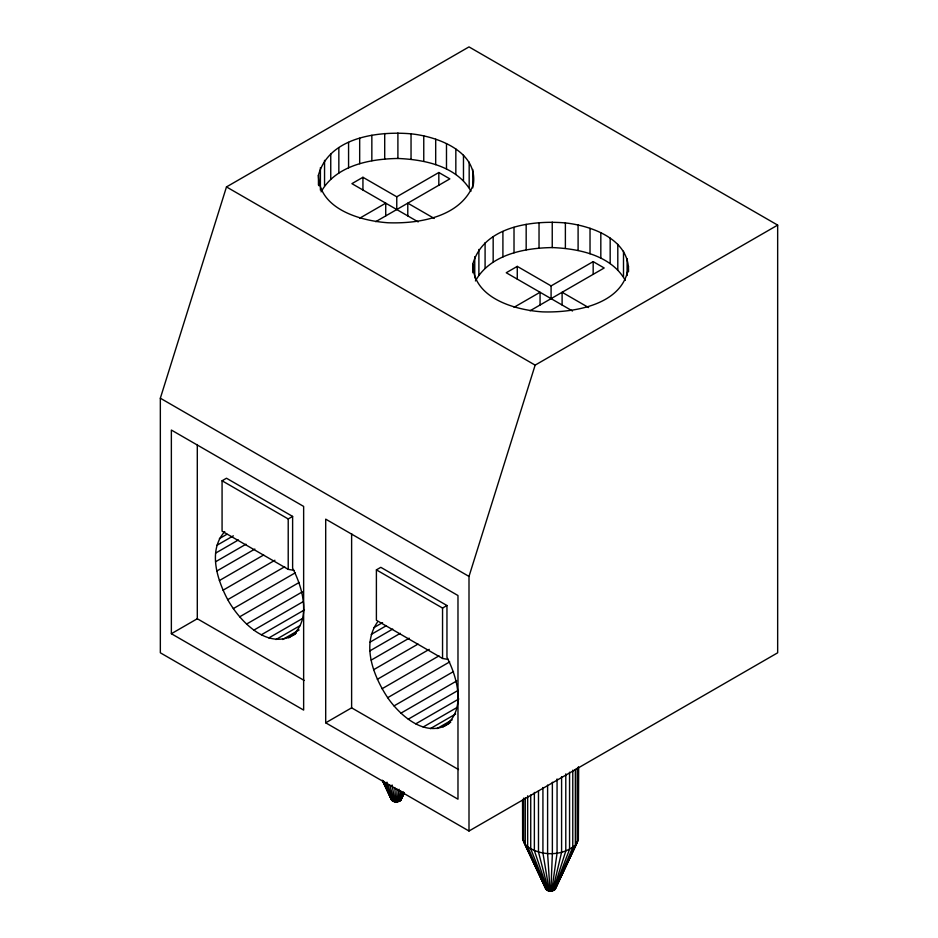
<?xml version="1.0" encoding="UTF-8"?>
<svg xmlns="http://www.w3.org/2000/svg" width="938" height="938" viewBox="0 0 938 938"><rect width="100%" height="100%" fill="white"/><g stroke="black" fill="none" stroke-linecap="round" stroke-linejoin="round"><path stroke-width="1.41" d="M382.258 780.264L391.556 799.962L394.921 801.896L396.551 802.002L397.067 788.999M522.572 799.973L522.677 839.088L545.893 889.06L547.769 890.584L550.887 891.1L552.365 853.545L552.365 782.257M396.551 802.002L400.549 800.513L403.305 793.314M550.887 891.1L554.428 890.01L555.355 887.758M628.507 266.158C624.321 304.991 573.822 312.94 542.316 311.862C514.493 309.915 473.315 298.132 472.787 264.246C483.246 226.433 531.975 220.043 565.38 222.927C591.948 225.847 629.832 239.46 628.507 271.809M397.372 801.931L399.154 789.292M551.708 891.03L557.066 853.134L557.066 778.95M295.013 634.182C268.315 651.253 239.987 621.577 227.711 599.652C217.17 579.684 207.732 550.606 224.745 531.611M449.349 723.28C426.556 738.956 400.385 716.128 387.664 697.696C373.723 676.509 361.306 645.52 377.346 622.293M398.158 801.779L400.761 790.746M552.482 890.877L561.592 852.279L561.592 776.629M318.451 175.148C328.91 137.335 377.639 130.945 411.043 133.829C437.694 136.561 478.204 151.428 473.338 184.669C460.394 217.217 419.04 223.842 387.98 222.763C360.157 220.817 318.979 209.033 318.451 175.148L318.451 185.044M391.556 799.962L390.372 795.834M545.893 889.06L545.834 887.641M160.339 398.216L226.48 186.92L469 46.9L777.661 225.108L777.661 652.801L469 831.009L160.339 652.801L160.339 398.216L469 576.424L469 831.009M469 576.424L535.141 365.128L777.661 225.108M398.885 801.556L401.921 791.977M553.221 890.654L565.79 850.989L565.79 773.885M399.541 801.263L403.199 791.684M553.866 890.361L569.554 849.312L569.554 772.209M556.492 885.085L558.204 881.075M400.092 800.911L403.539 792.903M554.428 890.01L572.778 847.284L572.778 770.18M401.112 799.129L404.09 792.563M556.035 886.926L561.979 873.794M563.175 871.168L568.522 859.349M571.5 852.783L573.282 848.843M400.549 800.513L404.161 792.633M554.874 889.611L578.324 839.78L578.629 767.202M401.065 799.61L404.161 792.997M555.39 888.708L578.324 839.78L578.324 767.038M400.866 800.067L403.926 793.583M555.202 889.177L577.222 842.453L577.222 768.257M321.101 191.844C335.898 165.381 369.971 158.885 397.9 158.475C424.539 159.542 456.818 166.143 470.97 191.246M475.425 280.943C490.222 254.479 524.307 247.984 552.236 247.573C578.875 248.64 611.142 255.242 625.306 280.356M288.681 637.84C312.671 623.184 303.232 588.677 292.621 568.205L292.621 516.416L226.48 478.228L222.072 480.772L222.072 531.166L288.212 569.354L293.957 570.351M443.017 726.938C467.007 712.282 457.568 677.775 446.957 657.315L446.957 605.514L380.805 567.326L376.396 569.87L376.396 620.276L442.548 658.464L448.282 659.461M375.716 221.685L449.853 178.877L438.832 172.51L396.762 196.804L362.936 177.282L351.914 183.649L418.184 221.907M359.746 218.179L385.729 203.171L385.729 215.904M530.052 310.783L604.189 267.987L593.168 261.62L551.087 285.914L517.272 266.38L506.239 272.747L572.508 311.006M514.083 307.277L540.065 292.269L540.065 305.002M219.375 538.623L226.961 534.238M216.877 545.33L233.339 535.833M215.611 553.115L238.404 539.96M222.072 480.772L288.212 518.96L292.621 516.416M215.611 561.745L245.991 544.204M216.877 570.984L254.855 549.058M219.375 580.563L263.672 554.991M223.021 590.213L274.916 560.244M227.711 599.652L284.683 566.763M171.361 633.713L303.642 710.089L303.642 506.414L171.361 430.05L171.361 633.713L197.297 618.74L304.193 680.46M233.328 608.598L295.353 572.778M239.694 616.794L299.199 582.451M246.635 624.028L302.341 591.866M253.952 630.066L303.314 601.563M261.421 634.745L304.463 609.899M268.843 637.934L303.021 618.201M275.995 639.528L300.043 625.646M282.666 639.493L299.128 629.996M293.852 634.592L296.385 633.127M373.699 627.721L382.563 622.609M371.214 634.428L386.397 625.658M369.947 642.213L392.729 629.058M376.396 569.87L442.548 608.059L446.957 605.514M369.947 650.843L400.327 633.314M371.214 660.094L409.191 638.168M373.699 669.673L418.008 644.089M377.346 679.311L429.252 649.354M382.047 688.75L439.007 655.861M325.697 722.811L457.979 799.188L457.979 595.524L325.697 519.148L325.697 722.811L351.621 707.838L458.53 769.559M387.664 697.696L449.689 661.888M394.03 705.904L453.523 671.549M400.972 713.126L456.665 680.965M408.276 719.165L457.65 690.661M415.757 723.843L458.788 698.998M423.167 727.032L457.345 707.299M430.319 728.638L455.645 714.017M437.002 728.603L452.186 719.833M448.188 723.69L450.721 722.225M434.247 218.448L407.784 203.171L407.784 215.904M588.572 307.547L562.108 292.269L562.108 305.002M226.48 186.92L535.141 365.128M545.728 888.591L522.677 839.088L522.677 799.809M382.903 781.248L391.404 799.493M546.186 889.505L523.58 841.796L523.58 798.144M382.622 780.486L391.85 800.407M533.851 861.565L535.035 864.226M539.186 873.513L545.717 888.11M383.665 781.753L391.381 799.012M546.596 889.916L527.66 846.733L525.257 844.364L525.257 797.804M383.665 781.19L392.272 800.818M543.02 880.888L544.708 884.944M547.135 890.279L530.732 848.831L530.732 795.002M385.389 782.456L392.799 801.181M547.769 890.584L534.367 850.602L534.367 792.411M386.972 782.186L393.432 801.486M548.472 890.83L538.482 851.997L538.482 790.898M389.856 785.083L394.148 801.732M549.246 890.994L542.926 852.97L542.926 787.498M392.107 784.989L394.921 801.896M550.055 891.088L547.604 853.486L547.604 785.118M394.781 787.521L395.73 801.99M627.112 258.571L627.112 275.538M623.5 251.22L623.5 276.675M617.802 244.337L617.802 269.792M610.169 238.1L610.169 263.555M600.824 232.706L600.824 258.161M593.168 261.62L593.168 274.342M590.025 228.297L590.025 253.752M578.101 225.003L578.101 250.469M575.357 769.324L575.357 844.974C562.589 856.277 541.437 856.277 527.66 846.733L527.66 795.811M565.38 222.927L565.38 248.382M552.236 222.118L552.236 247.573M551.087 285.914L551.087 298.636M539.033 222.599L539.033 248.066M526.171 224.37L526.171 249.825M517.272 266.38L517.272 279.114M514.012 227.359L514.012 252.826M502.909 231.51L502.909 256.965M493.165 236.669L493.165 262.124M485.087 242.708L485.087 268.162M478.884 249.449L478.884 274.904M474.745 256.695L474.745 277.918M472.775 169.461L472.775 187.846M472.787 264.246L472.787 272.735M469.176 162.122L469.176 187.577M463.478 155.227L463.478 180.694M455.833 149.001L455.833 174.456M446.488 143.596L446.488 169.063M442.548 608.059L442.548 658.464M438.832 172.51L438.832 185.243M435.689 139.199L435.689 164.654M423.765 135.904L423.765 161.359M411.043 133.829L411.043 159.284M397.9 133.02L397.9 158.475M396.762 196.804L396.762 209.537M384.709 133.501L384.709 158.956M371.847 135.271L371.847 160.726M362.936 177.282L362.936 190.004M359.676 138.261L359.676 163.716M351.621 533.64L351.621 707.838M348.573 142.4L348.573 167.855M338.841 147.571L338.841 173.026M330.751 153.609L330.751 179.064M324.548 160.351L324.548 185.806M320.409 167.597L320.409 190.226M318.732 182.781L318.732 185.607M288.212 518.96L288.212 569.354M197.297 444.542L197.297 618.74"/></g></svg>
